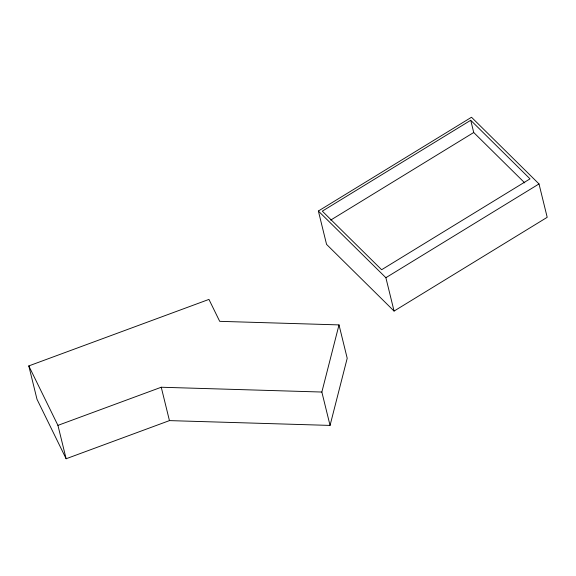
<?xml version="1.0" encoding="UTF-8"?>
<svg xmlns="http://www.w3.org/2000/svg" width="576" height="576" viewBox="0 0 576 576"><rect width="100%" height="100%" fill="white"/><g stroke="black" fill="none" stroke-linecap="round" stroke-linejoin="round"><path stroke-width="0.86" d="M330.055 425.412L321.854 392.04L339.005 324.9L219.694 321.336L208.951 299.412L28.8 365.918L36.994 399.283L66.132 458.748L169.445 420.61L330.055 425.412L347.206 358.272L339.005 324.9M318.37 211.025L471.499 117.252L539.006 183.938L547.2 217.31L394.07 311.076L326.563 244.39L318.37 211.025L385.877 277.711L394.07 311.076M470.722 120.276L322.322 211.147L381.629 269.734L530.028 178.862L470.722 120.276L473.724 132.509L524.743 182.909M330.682 220.104L473.724 132.509M385.877 277.711L539.006 183.938M66.132 458.748L57.938 425.376L161.251 387.238L321.854 392.04M28.8 365.918L57.938 425.376M161.251 387.238L169.445 420.61"/></g></svg>
